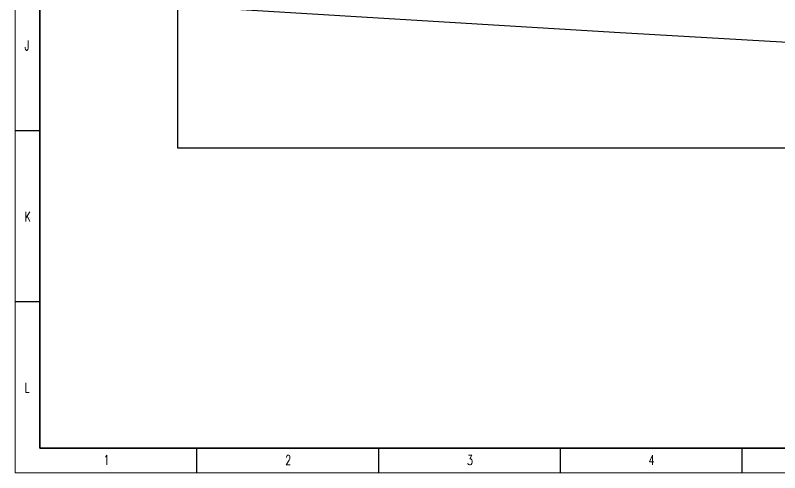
# Model space of a CAD drawing. Header units: inches. Extents: x 517790 to 538444, y 301815 to 302461.
# Drawn here: x 517789.9 to 517870.7, y 302244.1 to 302292.5 of the extents above; entities that cross this region are included whole.
import ezdxf

# ---------------------------------------------------------------- set-up
doc = ezdxf.new("R2010")
doc.units = ezdxf.units.IN
doc.header["$MEASUREMENT"] = 0
doc.layers.add('电缆敷设层', color=1, linetype='Continuous')
doc.layers.add('硅胶总平面底图0804', color=253, linetype='Continuous')
doc.styles.add('TEG BORDER', font='txt_qlt.shx', dxfattribs={"width": 0.7, "bigfont": 'hztxt.shx'})

# ---------------------------------------------------------------- blocks, each defined once
blk = doc.blocks.new('240 BORDER A2')
at = {"linetype": 'Continuous'}
for p, q in [((5, 415), (5, 5)), ((5, 5), (489, 5))]:
    blk.add_line(p, q, dxfattribs=at)
for p, q in [((0, 70), (5, 70)), ((0, 35), (5, 35)), ((37.12, 0), (37.12, 5)), ((74.25, 0), (74.25, 5)), ((111.38, 0), (111.38, 5)), ((148.5, 0), (148.5, 5))]:
    blk.add_line(p, q)
at = {"color": 5, "lineweight": 15}
blk.add_lwpolyline([(0, 420), (594, 420), (594, 0), (0, 0)], close=True, dxfattribs=at)
blk.add_lwpolyline([(5, 415), (589, 415), (589, 5), (5, 5)], close=True)
at = {"char_height": 2, "width": 2, "style": 'TEG BORDER'}
for s, insert, attachment_point in [('J', (1.91, 88.39), 1), ('K', (1.91, 53.39), 1), ('L', (1.91, 18.39), 1), ('1', (18.05, 1.59), 7), ('2', (55.17, 1.59), 7), ('3', (92.3, 1.59), 7), ('4', (129.42, 1.59), 7)]:
    blk.add_mtext(s, dxfattribs=dict(at, insert=insert, attachment_point=attachment_point))

msp = doc.modelspace()

# ---------------------------------------------------------------- linework, layer by layer
at = {"layer": '电缆敷设层', "color": 7, "ltscale": 10}
msp.add_lwpolyline([(517807.04, 302433.037), (518030.364, 302433.037), (518030.364, 302278.421), (517807.04, 302278.421)], close=True, dxfattribs=at)
at = {"layer": '硅胶总平面底图0804', "color": 9, "lineweight": -3, "ltscale": 200}
msp.add_lwpolyline([(518013.083, 302280.546), (517953.198, 302284.577), (517953.211, 302284.897), (517853.198, 302290.684), (517809.651, 302293.317), (517818.297, 302327.642), (517823.349, 302347.386), (517823.721, 302348.396), (517824.138, 302349.084), (517824.658, 302349.567), (517824.898, 302349.705), (517829.493, 302352.393), (517836.665, 302355.019), (517836.446, 302355.435), (517840.968, 302357.063)], dxfattribs=at)

# ---------------------------------------------------------------- block references
at = {"xscale": 0.5172815472000001, "yscale": 0.5172815472000001, "zscale": 0.5172815472000001}
msp.add_blockref('240 BORDER A2', (517789.871, 302244.094), dxfattribs=at)

doc.saveas('drawing.dxf')
